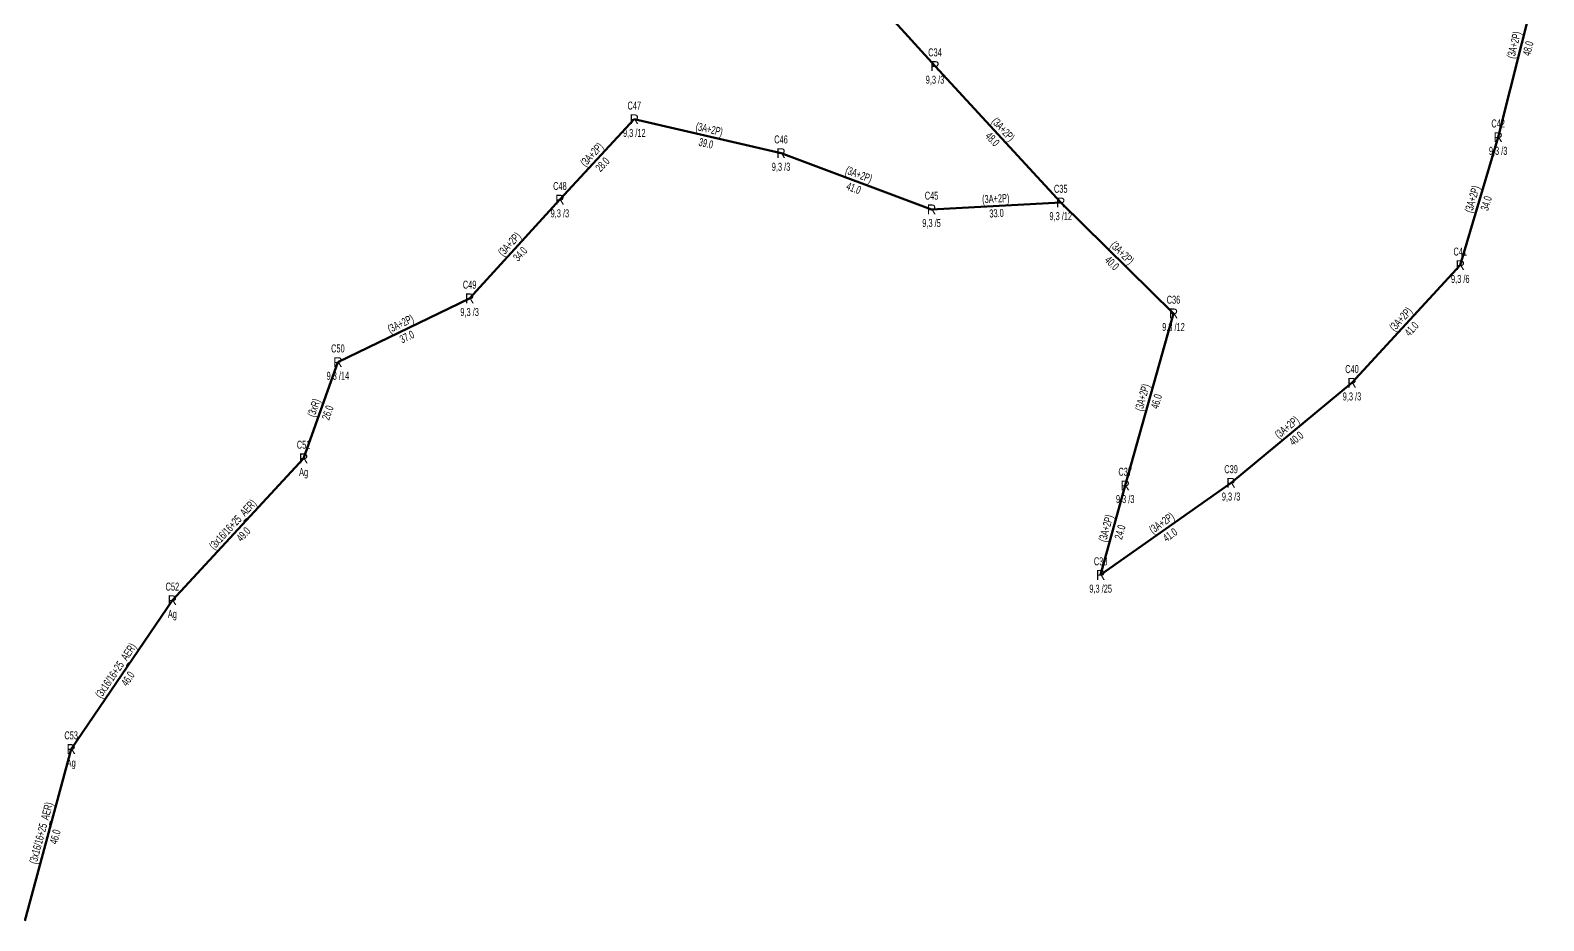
# Model space of a CAD drawing. Header units: millimetres. Extents: x 533588 to 538589, y 4082985 to 4086946.
# Drawn here: x 536512.6 to 536900.2, y 4083267.7 to 4083495.7 of the extents above; entities that cross this region are included whole.
import ezdxf
from ezdxf.enums import TextEntityAlignment as Align

# ---------------------------------------------------------------- set-up
doc = ezdxf.new("R2010")
doc.units = ezdxf.units.MM
doc.layers.add('DIREK_AG_MEVCUT', color=120, linetype='Continuous', lineweight=25)
doc.layers.add('HAT_AG_HAVAI_MEVCUT', color=126, linetype='Continuous', lineweight=50)
doc.styles.add('Direk', font='B_CAD')
doc.styles.get("Standard").update_dxf_attribs({"font": 'Arial'})

msp = doc.modelspace()

# ---------------------------------------------------------------- linework, layer by layer
at = {"layer": 'HAT_AG_HAVAI_MEVCUT'}
for p, q in [((536717.170417, 4083516.406351), (536744.312562, 4083486.573395)), ((536888.526701, 4083468.364923), (536900.201133, 4083514.704244)), ((536744.312562, 4083486.573395), (536776.515469, 4083451.646296)), ((536648.246895, 4083452.363705), (536667.305326, 4083472.948671)), ((536704.882071, 4083464.286571), (536667.305326, 4083472.948671)), ((536888.526701, 4083468.364923), (536878.826969, 4083435.569579)), ((536743.427815, 4083449.880714), (536704.882071, 4083464.286571)), ((536648.246895, 4083452.363705), (536625.137474, 4083427.096676)), ((536776.515469, 4083451.646296), (536743.427815, 4083449.880714)), ((536776.515469, 4083451.646296), (536805.383562, 4083423.247837)), ((536851.097533, 4083405.482789), (536878.826969, 4083435.569579)), ((536625.137474, 4083427.096676), (536591.393896, 4083410.770765)), ((536805.383562, 4083423.247837), (536793.014917, 4083379.203813)), ((536591.393896, 4083410.770765), (536582.617187, 4083386.122665)), ((536820.134661, 4083379.855708), (536851.097533, 4083405.482789)), ((536582.617187, 4083386.122665), (536549.021517, 4083349.79135)), ((536820.134661, 4083379.855708), (536786.734705, 4083356.272077)), ((536793.014917, 4083379.203813), (536786.734705, 4083356.272077)), ((536549.021517, 4083349.79135), (536523.089921, 4083311.705388)), ((536523.089921, 4083311.705388), (536511.23029, 4083267.747046))]:
    msp.add_line(p, q, dxfattribs=at)

# ---------------------------------------------------------------- texts
at = {"layer": 'DIREK_AG_MEVCUT', "width": 0.53}
for s, p in [('C34', (536744.312562, 4083490.073395)), ('9,3 /3', (536744.312562, 4083483.073395)), ('C47', (536667.305326, 4083476.448671)), ('C42', (536888.526701, 4083471.864923)), ('9,3 /12', (536667.305326, 4083469.448671)), ('C46', (536704.882071, 4083467.786571)), ('9,3 /3', (536888.526701, 4083464.864923)), ('9,3 /3', (536704.882071, 4083460.786571)), ('C48', (536648.246895, 4083455.863705)), ('C35', (536776.515469, 4083455.146296)), ('C45', (536743.427815, 4083453.380714)), ('9,3 /3', (536648.246895, 4083448.863705)), ('9,3 /12', (536776.515469, 4083448.146296)), ('9,3 /5', (536743.427815, 4083446.380714)), ('C41', (536878.826969, 4083439.069579)), ('9,3 /6', (536878.826969, 4083432.069579)), ('C49', (536625.137474, 4083430.596676)), ('C36', (536805.383562, 4083426.747837)), ('9,3 /3', (536625.137474, 4083423.596676)), ('9,3 /12', (536805.383562, 4083419.747837)), ('C50', (536591.393896, 4083414.270765)), ('C40', (536851.097533, 4083408.982789)), ('9,3 /14', (536591.393896, 4083407.270765)), ('9,3 /3', (536851.097533, 4083401.982789)), ('C51', (536582.617187, 4083389.622665)), ('Ag', (536582.617187, 4083382.622665)), ('C37', (536793.014917, 4083382.703813)), ('C39', (536820.134661, 4083383.355708)), ('9,3 /3', (536793.014917, 4083375.703813)), ('9,3 /3', (536820.134661, 4083376.355708)), ('C38', (536786.734705, 4083359.772077)), ('C52', (536549.021517, 4083353.29135)), ('9,3 /25', (536786.734705, 4083352.772077)), ('Ag', (536549.021517, 4083346.29135)), ('C53', (536523.089921, 4083315.205388)), ('Ag', (536523.089921, 4083308.205388))]:
    msp.add_text(s, height=2.05, dxfattribs=at).set_placement(p, align=Align.MIDDLE_CENTER)
at = {"layer": 'DIREK_AG_MEVCUT', "style": 'Direk'}
for p in [(536744.312562, 4083486.573395), (536667.305326, 4083472.948671), (536888.526701, 4083468.364923), (536704.882071, 4083464.286571), (536648.246895, 4083452.363705), (536776.515469, 4083451.646296), (536743.427815, 4083449.880714), (536878.826969, 4083435.569579), (536625.137474, 4083427.096676), (536805.383562, 4083423.247837), (536591.393896, 4083410.770765), (536851.097533, 4083405.482789), (536582.617187, 4083386.122665), (536793.014917, 4083379.203813), (536820.134661, 4083379.855708), (536786.734705, 4083356.272077), (536549.021517, 4083349.79135), (536523.089921, 4083311.705388)]:
    msp.add_text('R', height=2.5, dxfattribs=at).set_placement(p, align=Align.MIDDLE_CENTER)
at = {"layer": 'HAT_AG_HAVAI_MEVCUT', "lineweight": 30, "width": 0.53}
for s, rotation, p in [('(3A+2P)', 435.859534, (536893.539672, 4083491.742238)), ('(3A+2P)', 347.019073, (536686.284631, 4083469.4459)), ('(3A+2P)', 312.676164, (536761.038933, 4083469.686022)), ('(3A+2P)', 47.205179, (536657.152388, 4083463.233657)), ('(3A+2P)', 339.507572, (536724.452514, 4083457.879853)), ('(3A+2P)', 363.054449, (536759.92635, 4083451.612298)), ('(3A+2P)', 433.523599, (536882.861739, 4083452.208328)), ('(3A+2P)', 47.553722, (536636.064961, 4083440.303854)), ('(3A+2P)', 315.469862, (536791.545607, 4083438.053016)), ('(3A+2P)', 25.818754, (536607.895488, 4083419.69887)), ('(3A+2P)', 407.33484, (536864.337223, 4083421.10224)), ('(3A+2P)', 74.313953, (536798.380896, 4083401.455636)), ('(3xR)', 70.400175, (536586.204792, 4083398.731846)), ('(3A+2P)', 399.613583, (536835.074131, 4083393.324057)), ('(3x16/16+25_AER)', 47.240351, (536565.195275, 4083368.534093)), ('(3A+2P)', 74.684196, (536789.054999, 4083367.962463)), ('(3A+2P)', 395.225826, (536802.944403, 4083368.758245)), ('(3x16/16+25_AER)', 55.750218, (536535.353116, 4083331.226751)), ('(3x16/16+25_AER)', 74.901507, (536516.339448, 4083289.947624))]:
    msp.add_text(s, height=2.05, rotation=rotation, dxfattribs=at).set_placement(p, align=Align.CENTER)
for s, rotation, p in [('48.0', 435.859534, (536895.188162, 4083491.326928)), ('39.0', 347.019073, (536685.902766, 4083467.789343)), ('48.0', 312.676164, (536759.789099, 4083468.53367)), ('28.0', 47.205179, (536658.399833, 4083462.07872)), ('41.0', 339.507572, (536723.857372, 4083456.287432)), ('34.0', 433.523599, (536884.491931, 4083451.726174)), ('33.0', 363.054449, (536760.016934, 4083449.914713)), ('34.0', 47.553722, (536637.319408, 4083439.156527)), ('40.0', 315.469862, (536790.353424, 4083436.841117)), ('37.0', 25.818754, (536608.635882, 4083418.168571)), ('41.0', 407.33484, (536865.587279, 4083419.950129)), ('46.0', 74.313953, (536800.017584, 4083400.996014)), ('26.0', 70.400175, (536587.806291, 4083398.161583)), ('40.0', 399.613583, (536836.158063, 4083392.014441)), ('49.0', 47.240351, (536566.443429, 4083367.379922)), ('24.0', 74.684196, (536790.694623, 4083367.513427)), ('41.0', 395.225826, (536803.924964, 4083367.36954)), ('46.0', 55.750218, (536536.758322, 4083330.269988)), ('46.0', 74.901507, (536517.980763, 4083289.50481))]:
    msp.add_text(s, height=2.05, rotation=rotation, dxfattribs=at).set_placement(p, align=Align.TOP_CENTER)

doc.saveas('drawing.dxf')
